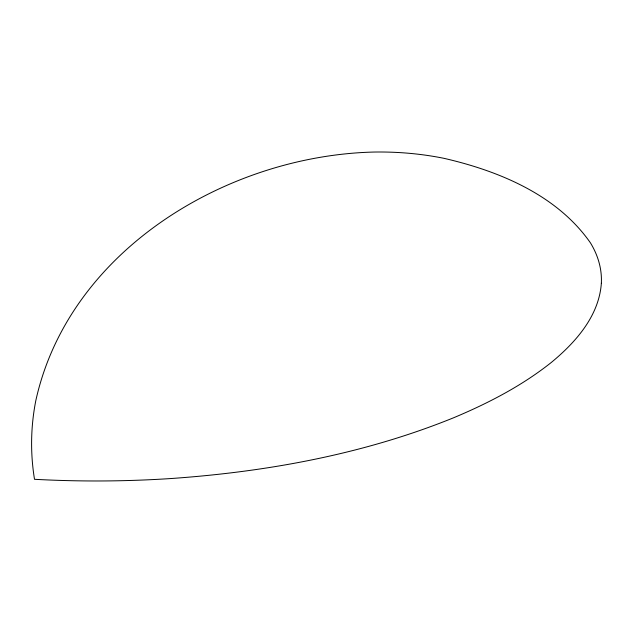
<?xml version="1.0" encoding="UTF-8"?>
<svg xmlns="http://www.w3.org/2000/svg" width="633" height="633" viewBox="0 0 633 633"><rect width="100%" height="100%" fill="white"/><g stroke="black" fill="none" stroke-linecap="round" stroke-linejoin="round"><path stroke-width="0.95" d="M601.35 283.267C599 316.152 575.547 342.445 551.256 362.495C521.766 385.916 488.067 403.34 453.45 417.835C363.556 454.272 267.007 471.838 170.546 478.564A660.947 381.596 0 0 1 34.506 479.3A660.947 381.596 0 0 1 35.78 400.76C68.902 250.241 227.223 155.583 374.063 152.047A194.046 112.033 0 0 1 444.01 158.337C499.136 171.005 557.048 195.011 590.454 242.882A194.046 112.033 0 0 1 601.35 283.267"/></g></svg>
